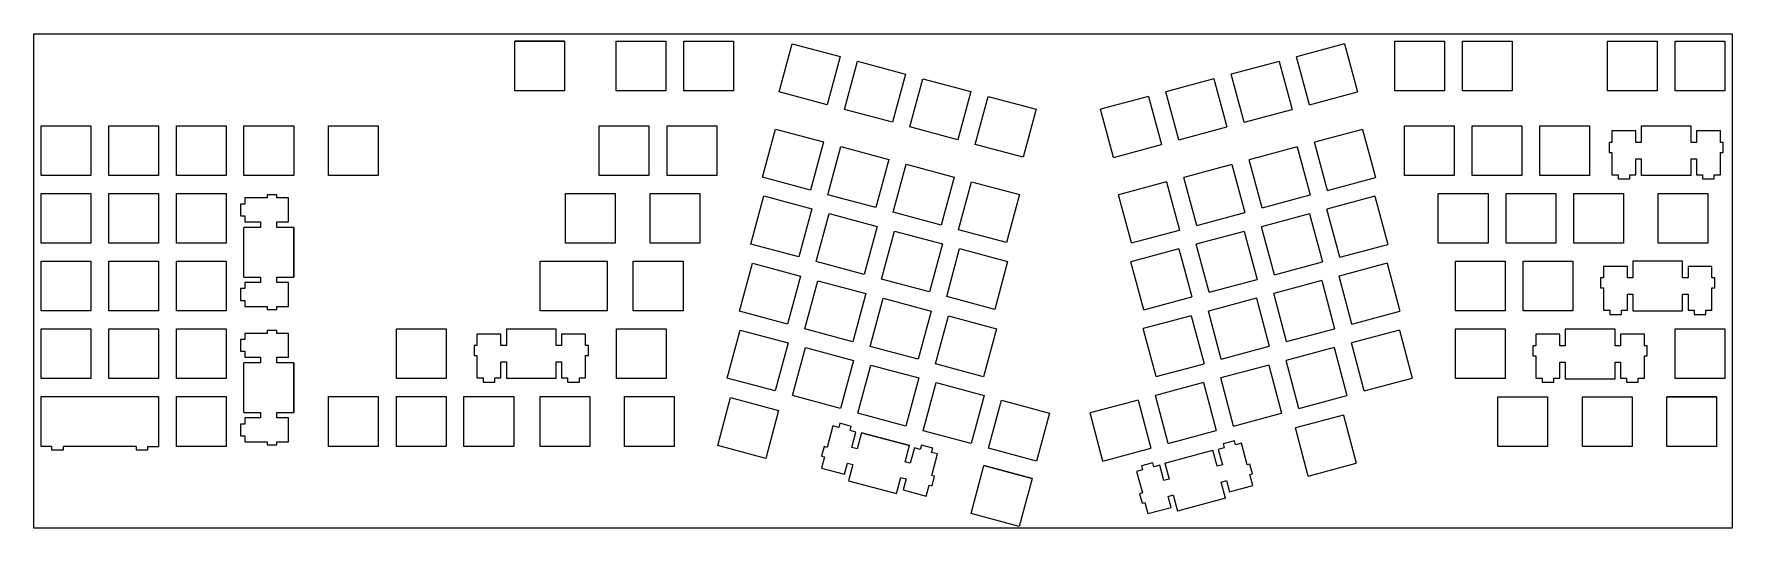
# Model space of a CAD drawing. Header units: millimetres. Extents: x 10 to 488, y 46 to 185.
import ezdxf

# ---------------------------------------------------------------- set-up
doc = ezdxf.new("R2010")
doc.units = ezdxf.units.MM
doc.header["$LTSCALE"] = 25.4
doc.layers.get('0').update_dxf_attribs({"linetype": 'CONTINUOUS'})
doc.layers.add('BLACK', color=7, linetype='CONTINUOUS')

msp = doc.modelspace()

# ---------------------------------------------------------------- linework, layer by layer
at = {"linetype": 'Continuous'}
for p, q in [((10.05, 185.22), (488.32, 185.22)), ((10.05, 46.23), (10.05, 185.22)), ((159.46, 183.22), (145.46, 183.22)), ((488.32, 185.22), (488.32, 46.23)), ((486.32, 169.22), (472.32, 169.22)), ((26.05, 159.4), (26.05, 145.4)), ((26.05, 145.4), (12.05, 145.4)), ((12.05, 83.2), (31.1, 83.2)), ((483.96, 83.18), (469.96, 83.18)), ((15.02, 69.2), (12.05, 69.2)), ((42.13, 69.2), (45.1, 69.2)), ((145.17, 69.2), (131.17, 69.2)), ((291.16, 60.18), (277.63, 63.81)), ((488.32, 46.23), (10.05, 46.23))]:
    msp.add_line(p, q, dxfattribs=at)
at = {"color": 0}
for p, q in [((145.46, 183.22), (159.46, 183.22)), ((145.46, 169.22), (145.46, 183.22)), ((159.46, 183.22), (159.46, 169.22)), ((174.03, 183.22), (188.03, 183.22)), ((174.03, 169.22), (174.03, 183.22)), ((188.03, 183.22), (188.03, 169.22)), ((193.08, 183.22), (207.08, 183.22)), ((193.08, 169.22), (193.08, 183.22)), ((207.08, 183.22), (207.08, 169.22)), ((219.96, 168.94), (223.58, 182.46)), ((223.58, 182.46), (237.11, 178.84)), ((379.21, 182.45), (365.69, 178.83)), ((379.21, 182.45), (382.83, 168.93)), ((393.36, 183.22), (407.35, 183.22)), ((393.36, 169.22), (393.36, 183.22)), ((407.35, 183.22), (407.35, 169.22)), ((412.41, 183.22), (426.4, 183.22)), ((412.41, 169.22), (412.41, 183.22)), ((426.4, 183.22), (426.4, 169.22)), ((453.27, 183.22), (467.27, 183.22)), ((453.27, 169.22), (453.27, 183.22)), ((467.27, 183.22), (467.27, 169.22)), ((472.32, 183.22), (486.32, 183.22)), ((472.32, 169.22), (472.32, 183.22)), ((486.32, 183.22), (486.32, 169.22)), ((237.11, 178.84), (233.48, 165.32)), ((238.36, 164.01), (241.98, 177.53)), ((241.98, 177.53), (255.51, 173.91)), ((360.81, 177.52), (347.29, 173.9)), ((360.81, 177.52), (364.43, 164)), ((369.31, 165.31), (365.69, 178.83)), ((255.51, 173.91), (251.88, 160.39)), ((256.77, 159.1), (260.39, 172.63)), ((260.39, 172.63), (273.92, 169)), ((342.41, 172.59), (328.88, 168.97)), ((342.41, 172.59), (346.03, 159.07)), ((350.91, 160.38), (347.29, 173.9)), ((159.46, 169.22), (145.46, 169.22)), ((188.03, 169.22), (174.03, 169.22)), ((207.08, 169.22), (193.08, 169.22)), ((233.48, 165.32), (219.96, 168.94)), ((273.92, 169), (270.29, 155.48)), ((275.16, 154.15), (278.79, 167.67)), ((278.79, 167.67), (292.31, 164.05)), ((324.01, 167.66), (310.48, 164.04)), ((324.01, 167.66), (327.63, 154.14)), ((332.51, 155.44), (328.88, 168.97)), ((369.31, 165.31), (382.83, 168.93)), ((407.35, 169.22), (393.36, 169.22)), ((426.4, 169.22), (412.41, 169.22)), ((467.27, 169.22), (453.27, 169.22)), ((486.32, 169.22), (472.32, 169.22)), ((251.88, 160.39), (238.36, 164.01)), ((292.31, 164.05), (288.68, 150.53)), ((314.11, 150.51), (310.48, 164.04)), ((350.91, 160.38), (364.43, 164)), ((12.05, 159.4), (26.05, 159.4)), ((12.05, 145.4), (12.05, 159.4)), ((26.05, 159.4), (26.05, 145.4)), ((31.1, 159.4), (45.1, 159.4)), ((31.1, 145.4), (31.1, 159.4)), ((45.1, 159.4), (45.1, 145.4)), ((50.15, 159.4), (64.15, 159.4)), ((50.15, 145.4), (50.15, 159.4)), ((64.15, 159.4), (64.15, 145.4)), ((69.2, 159.4), (83.2, 159.4)), ((69.2, 145.4), (69.2, 159.4)), ((83.2, 159.4), (83.2, 145.4)), ((93.01, 159.4), (107.01, 159.4)), ((93.01, 145.4), (93.01, 159.4)), ((107.01, 159.4), (107.01, 145.4)), ((169.27, 159.4), (183.27, 159.4)), ((169.27, 145.4), (169.27, 159.4)), ((183.27, 159.4), (183.27, 145.4)), ((188.39, 159.4), (202.38, 159.4)), ((188.39, 145.4), (188.39, 159.4)), ((202.38, 159.4), (202.38, 145.4)), ((215.26, 144.94), (218.89, 158.46)), ((218.89, 158.46), (232.41, 154.84)), ((270.29, 155.48), (256.77, 159.1)), ((332.51, 155.44), (346.03, 159.07)), ((384.27, 158.37), (370.75, 154.75)), ((384.27, 158.38), (387.89, 144.85)), ((396.1, 159.38), (410.1, 159.38)), ((396.1, 145.38), (396.1, 159.38)), ((410.1, 159.38), (410.1, 145.38)), ((415.15, 159.38), (429.15, 159.38)), ((415.15, 145.38), (415.15, 159.38)), ((429.15, 159.38), (429.15, 145.38)), ((434.2, 159.38), (448.2, 159.38)), ((434.2, 145.38), (434.2, 159.38)), ((448.2, 159.38), (448.2, 145.38)), ((461.25, 157.93), (454.5, 157.93)), ((454.5, 157.93), (454.5, 154.7)), ((461.25, 154.7), (461.25, 157.93)), ((462.77, 159.4), (476.77, 159.4)), ((462.77, 159.4), (462.77, 154.7)), ((476.77, 154.7), (476.77, 159.4)), ((485.05, 157.93), (478.3, 157.93)), ((478.3, 157.93), (478.3, 154.7)), ((485.05, 154.7), (485.05, 157.93)), ((232.41, 154.84), (228.78, 141.31)), ((233.66, 140.01), (237.29, 153.53)), ((237.29, 153.53), (250.81, 149.91)), ((288.68, 150.53), (275.16, 154.15)), ((314.11, 150.51), (327.63, 154.14)), ((365.87, 153.44), (352.35, 149.82)), ((365.87, 153.44), (369.49, 139.92)), ((374.37, 141.23), (370.75, 154.75)), ((454.5, 154.7), (453.67, 154.7)), ((453.67, 154.7), (453.67, 151.9)), ((462.77, 154.7), (461.25, 154.7)), ((478.3, 154.7), (476.77, 154.7)), ((485.87, 154.7), (485.05, 154.7)), ((485.87, 151.9), (485.87, 154.7)), ((250.81, 149.91), (247.18, 136.38)), ((252.06, 135.08), (255.69, 148.6)), ((255.69, 148.6), (269.21, 144.98)), ((347.47, 148.51), (333.94, 144.89)), ((347.47, 148.51), (351.09, 134.99)), ((355.97, 136.3), (352.35, 149.82)), ((453.67, 151.9), (454.5, 151.9)), ((454.5, 151.9), (454.5, 145.63)), ((461.25, 145.63), (461.25, 150.1)), ((461.25, 150.1), (462.77, 150.1)), ((462.77, 150.1), (462.77, 145.4)), ((476.77, 145.4), (476.77, 150.1)), ((476.77, 150.1), (478.3, 150.1)), ((478.3, 150.1), (478.3, 145.63)), ((485.05, 145.63), (485.05, 151.9)), ((485.05, 151.9), (485.87, 151.9)), ((26.05, 145.4), (12.05, 145.4)), ((45.1, 145.4), (31.1, 145.4)), ((64.15, 145.4), (50.15, 145.4)), ((83.2, 145.4), (69.2, 145.4)), ((107.01, 145.4), (93.01, 145.4)), ((183.27, 145.4), (169.27, 145.4)), ((202.38, 145.4), (188.39, 145.4)), ((228.78, 141.31), (215.26, 144.94)), ((269.21, 144.98), (265.59, 131.45)), ((270.46, 130.15), (274.09, 143.67)), ((274.09, 143.67), (287.61, 140.05)), ((329.07, 143.58), (315.54, 139.96)), ((329.07, 143.58), (332.69, 130.06)), ((337.57, 131.37), (333.94, 144.89)), ((374.37, 141.23), (387.89, 144.85)), ((410.1, 145.38), (396.1, 145.38)), ((429.15, 145.38), (415.15, 145.38)), ((448.2, 145.38), (434.2, 145.38)), ((454.5, 145.63), (456.22, 145.63)), ((456.22, 145.63), (456.22, 144.43)), ((456.22, 144.43), (459.52, 144.43)), ((459.52, 144.43), (459.52, 145.63)), ((459.52, 145.63), (461.25, 145.63)), ((476.77, 145.4), (462.77, 145.4)), ((478.3, 145.63), (480.02, 145.63)), ((480.02, 145.63), (480.02, 144.43)), ((480.02, 144.43), (483.32, 144.43)), ((483.32, 144.43), (483.32, 145.63)), ((483.32, 145.63), (485.05, 145.63)), ((12.05, 140.35), (26.05, 140.35)), ((12.05, 126.35), (12.05, 140.35)), ((26.05, 140.35), (26.05, 126.35)), ((31.1, 140.35), (45.1, 140.35)), ((31.1, 126.35), (31.1, 140.35)), ((45.1, 140.35), (45.1, 126.35)), ((50.15, 140.35), (64.15, 140.35)), ((50.15, 126.35), (50.15, 140.35)), ((64.15, 140.35), (64.15, 126.35)), ((75.7, 139.1), (69.43, 139.1)), ((69.43, 139.1), (69.43, 137.38)), ((75.7, 139.93), (75.7, 139.1)), ((78.5, 139.93), (75.7, 139.93)), ((78.5, 139.1), (78.5, 139.93)), ((81.73, 139.1), (78.5, 139.1)), ((81.73, 132.35), (81.73, 139.1)), ((159.75, 140.35), (173.75, 140.35)), ((159.75, 126.35), (159.75, 140.35)), ((173.75, 140.35), (173.75, 126.35)), ((183.62, 140.35), (197.62, 140.35)), ((183.62, 126.35), (183.62, 140.35)), ((197.62, 140.35), (197.62, 126.35)), ((211.96, 126.13), (215.58, 139.65)), ((215.58, 139.65), (229.1, 136.02)), ((247.18, 136.38), (233.66, 140.01)), ((287.61, 140.05), (283.99, 126.52)), ((319.17, 126.44), (315.54, 139.96)), ((355.97, 136.3), (369.49, 139.92)), ((387.72, 139.55), (374.2, 135.93)), ((387.72, 139.55), (391.35, 126.03)), ((405.6, 140.33), (419.6, 140.33)), ((405.6, 126.33), (405.6, 140.33)), ((419.6, 140.33), (419.6, 126.33)), ((424.67, 140.33), (438.67, 140.33)), ((424.67, 126.33), (424.67, 140.33)), ((438.67, 140.33), (438.67, 126.33)), ((443.72, 140.33), (457.72, 140.33)), ((443.72, 126.33), (443.72, 140.33)), ((457.72, 140.33), (457.72, 126.33)), ((467.55, 140.33), (481.55, 140.33)), ((467.55, 126.33), (467.55, 140.33)), ((481.55, 140.33), (481.55, 126.33)), ((69.43, 137.38), (68.23, 137.38)), ((68.23, 137.38), (68.23, 134.08)), ((68.23, 134.08), (69.43, 134.08)), ((69.43, 134.08), (69.43, 132.35)), ((229.1, 136.02), (225.48, 122.5)), ((230.35, 121.19), (233.98, 134.72)), ((233.98, 134.72), (247.5, 131.09)), ((265.59, 131.45), (252.06, 135.08)), ((337.57, 131.37), (351.09, 134.99)), ((369.32, 134.62), (355.8, 131)), ((369.32, 134.62), (372.95, 121.1)), ((377.82, 122.41), (374.2, 135.93)), ((73.9, 130.82), (69.2, 130.82)), ((69.2, 116.83), (69.2, 130.82)), ((69.43, 132.35), (73.9, 132.35)), ((73.9, 132.35), (73.9, 130.82)), ((78.5, 130.82), (78.5, 132.35)), ((78.5, 132.35), (81.73, 132.35)), ((83.2, 130.82), (78.5, 130.82)), ((83.2, 116.83), (83.2, 130.82)), ((83.2, 130.82), (83.2, 116.83)), ((247.5, 131.09), (243.88, 117.57)), ((248.75, 116.26), (252.38, 129.79)), ((252.38, 129.79), (265.9, 126.16)), ((283.99, 126.52), (270.46, 130.15)), ((319.17, 126.44), (332.69, 130.06)), ((350.92, 129.69), (337.4, 126.07)), ((350.92, 129.69), (354.55, 116.17)), ((359.42, 117.48), (355.8, 131)), ((26.05, 126.35), (12.05, 126.35)), ((45.1, 126.35), (31.1, 126.35)), ((64.15, 126.35), (50.15, 126.35)), ((173.75, 126.35), (159.75, 126.35)), ((197.62, 126.35), (183.62, 126.35)), ((225.48, 122.5), (211.96, 126.13)), ((265.9, 126.16), (262.28, 112.64)), ((267.16, 111.33), (270.78, 124.86)), ((270.78, 124.86), (284.3, 121.23)), ((332.52, 124.76), (319, 121.14)), ((332.52, 124.76), (336.15, 111.24)), ((341.02, 112.55), (337.4, 126.07)), ((377.82, 122.41), (391.35, 126.03)), ((419.6, 126.33), (405.6, 126.33)), ((438.67, 126.33), (424.67, 126.33)), ((457.72, 126.33), (443.72, 126.33)), ((481.55, 126.33), (467.55, 126.33)), ((12.05, 121.3), (26.05, 121.3)), ((12.05, 107.3), (12.05, 121.3)), ((26.05, 121.3), (26.05, 107.3)), ((31.1, 121.3), (45.1, 121.3)), ((31.1, 107.3), (31.1, 121.3)), ((45.1, 121.3), (45.1, 107.3)), ((50.15, 121.3), (64.15, 121.3)), ((50.15, 107.3), (50.15, 121.3)), ((64.15, 121.3), (64.15, 107.3)), ((152.63, 121.3), (171.46, 121.3)), ((152.63, 107.3), (152.63, 121.3)), ((171.46, 121.3), (171.46, 107.3)), ((178.86, 121.3), (192.86, 121.3)), ((178.86, 107.3), (178.86, 121.3)), ((192.86, 121.3), (192.86, 107.3)), ((208.76, 107.2), (212.39, 120.72)), ((212.39, 120.72), (225.91, 117.1)), ((243.88, 117.57), (230.35, 121.19)), ((284.3, 121.23), (280.68, 107.71)), ((322.62, 107.62), (319, 121.14)), ((359.42, 117.48), (372.95, 121.1)), ((391.18, 120.76), (377.65, 117.13)), ((391.18, 120.76), (394.8, 107.24)), ((410.42, 121.33), (424.42, 121.33)), ((410.42, 107.33), (410.42, 121.33)), ((424.42, 121.33), (424.42, 107.33)), ((429.48, 121.33), (443.47, 121.33)), ((429.48, 107.33), (429.48, 121.33)), ((443.47, 121.33), (443.47, 107.33)), ((458.88, 119.83), (452.13, 119.83)), ((452.13, 119.83), (452.13, 116.6)), ((458.88, 116.6), (458.88, 119.83)), ((460.41, 121.3), (460.41, 116.6)), ((474.4, 121.3), (460.41, 121.3)), ((474.4, 116.6), (474.4, 121.3)), ((482.68, 119.83), (475.93, 119.83)), ((475.93, 119.83), (475.93, 116.6)), ((482.68, 116.6), (482.68, 119.83)), ((69.2, 116.83), (73.9, 116.83)), ((73.9, 115.3), (69.43, 115.3)), ((69.43, 115.3), (69.43, 113.58)), ((73.9, 116.83), (73.9, 115.3)), ((78.5, 115.3), (78.5, 116.83)), ((78.5, 116.83), (83.2, 116.83)), ((81.73, 115.3), (78.5, 115.3)), ((81.73, 108.55), (81.73, 115.3)), ((225.91, 117.1), (222.29, 103.58)), ((227.17, 102.27), (230.79, 115.79)), ((230.79, 115.79), (244.31, 112.17)), ((262.28, 112.64), (248.75, 116.26)), ((341.02, 112.55), (354.54, 116.17)), ((372.78, 115.83), (359.26, 112.2)), ((372.78, 115.83), (376.4, 102.3)), ((381.28, 103.61), (377.65, 117.13)), ((452.13, 116.6), (451.3, 116.6)), ((451.3, 116.6), (451.3, 113.8)), ((460.41, 116.6), (458.88, 116.6)), ((475.93, 116.6), (474.4, 116.6)), ((483.51, 116.6), (482.68, 116.6)), ((483.51, 113.8), (483.51, 116.6)), ((69.43, 113.58), (68.23, 113.58)), ((68.23, 113.58), (68.23, 110.28)), ((68.23, 110.28), (69.43, 110.28)), ((69.43, 110.28), (69.43, 108.55)), ((244.31, 112.17), (240.69, 98.65)), ((245.57, 97.34), (249.19, 110.86)), ((249.19, 110.86), (262.71, 107.24)), ((280.68, 107.71), (267.16, 111.33)), ((322.62, 107.62), (336.14, 111.24)), ((354.37, 110.9), (340.85, 107.27)), ((354.38, 110.9), (358, 97.37)), ((362.88, 98.68), (359.26, 112.2)), ((451.3, 113.8), (452.13, 113.8)), ((452.13, 113.8), (452.13, 107.53)), ((458.88, 107.53), (458.88, 112)), ((458.88, 112), (460.41, 112)), ((460.41, 112), (460.41, 107.3)), ((474.4, 107.3), (474.4, 112)), ((474.4, 112), (475.93, 112)), ((475.93, 112), (475.93, 107.53)), ((482.68, 107.53), (482.68, 113.8)), ((482.68, 113.8), (483.51, 113.8)), ((26.05, 107.3), (12.05, 107.3)), ((45.1, 107.3), (31.1, 107.3)), ((64.15, 107.3), (50.15, 107.3)), ((69.43, 108.55), (75.7, 108.55)), ((75.7, 108.55), (75.7, 107.73)), ((75.7, 107.73), (78.5, 107.73)), ((78.5, 107.73), (78.5, 108.55)), ((78.5, 108.55), (81.73, 108.55)), ((171.46, 107.3), (152.63, 107.3)), ((192.86, 107.3), (178.86, 107.3)), ((222.29, 103.58), (208.76, 107.2)), ((262.71, 107.24), (259.09, 93.72)), ((263.97, 92.41), (267.59, 105.93)), ((267.59, 105.93), (281.11, 102.31)), ((335.97, 105.97), (322.45, 102.34)), ((335.98, 105.97), (339.6, 92.44)), ((344.48, 93.75), (340.85, 107.27)), ((381.28, 103.61), (394.8, 107.23)), ((424.42, 107.33), (410.42, 107.33)), ((443.47, 107.33), (429.48, 107.33)), ((452.13, 107.53), (453.86, 107.53)), ((453.86, 107.53), (453.86, 106.33)), ((453.86, 106.33), (457.15, 106.33)), ((457.15, 106.33), (457.15, 107.53)), ((457.15, 107.53), (458.88, 107.53)), ((460.41, 107.3), (474.4, 107.3)), ((475.93, 107.53), (477.65, 107.53)), ((477.65, 107.53), (477.65, 106.33)), ((477.65, 106.33), (480.96, 106.33)), ((480.96, 106.33), (480.96, 107.53)), ((480.96, 107.53), (482.68, 107.53)), ((12.05, 102.25), (26.05, 102.25)), ((12.05, 88.25), (12.05, 102.25)), ((26.05, 102.25), (26.05, 88.25)), ((31.1, 102.25), (45.1, 102.25)), ((31.1, 88.25), (31.1, 102.25)), ((45.1, 102.25), (45.1, 88.25)), ((50.15, 102.25), (64.15, 102.25)), ((50.15, 88.25), (50.15, 102.25)), ((64.15, 102.25), (64.15, 88.25)), ((75.7, 101), (69.43, 101)), ((69.43, 101), (69.43, 99.28)), ((75.7, 101.83), (75.7, 101)), ((78.5, 101.83), (75.7, 101.83)), ((78.5, 101), (78.5, 101.83)), ((81.73, 101), (78.5, 101)), ((81.73, 94.25), (81.73, 101)), ((112.12, 102.25), (126.12, 102.25)), ((112.12, 88.25), (112.12, 102.25)), ((126.12, 102.25), (126.12, 88.25)), ((141.58, 100.78), (134.83, 100.78)), ((134.83, 100.78), (134.83, 97.55)), ((141.58, 97.55), (141.58, 100.78)), ((143.11, 102.25), (157.11, 102.25)), ((143.11, 102.25), (143.11, 97.55)), ((157.11, 97.55), (157.11, 102.25)), ((165.38, 100.78), (158.63, 100.78)), ((158.63, 100.78), (158.63, 97.55)), ((165.38, 97.55), (165.38, 100.78)), ((174.1, 102.25), (188.1, 102.25)), ((174.1, 88.25), (174.1, 102.25)), ((188.1, 102.25), (188.1, 88.25)), ((205.34, 88.41), (208.96, 101.93)), ((208.96, 101.93), (222.48, 98.31)), ((240.69, 98.65), (227.17, 102.27)), ((281.11, 102.31), (277.49, 88.79)), ((326.08, 88.82), (322.45, 102.34)), ((362.88, 98.68), (376.4, 102.3)), ((394.64, 101.93), (381.11, 98.31)), ((394.64, 101.93), (398.26, 88.41)), ((410.4, 102.28), (424.4, 102.28)), ((410.4, 88.28), (410.4, 102.28)), ((424.4, 102.28), (424.4, 88.28)), ((439.83, 100.73), (433.09, 100.73)), ((433.09, 100.73), (433.09, 97.5)), ((439.83, 97.5), (439.83, 100.73)), ((441.36, 102.2), (441.36, 97.5)), ((455.36, 102.2), (441.36, 102.2)), ((455.36, 97.5), (455.36, 102.2)), ((463.64, 100.73), (456.89, 100.73)), ((456.89, 100.73), (456.89, 97.5)), ((463.64, 97.5), (463.64, 100.73)), ((472.32, 102.25), (486.32, 102.25)), ((472.32, 88.25), (472.32, 102.25)), ((486.32, 102.25), (486.32, 88.25)), ((69.43, 99.28), (68.23, 99.28)), ((68.23, 99.28), (68.23, 95.98)), ((68.23, 95.98), (69.43, 95.98)), ((69.43, 95.98), (69.43, 94.25)), ((134.83, 97.55), (134.01, 97.55)), ((134.01, 97.55), (134.01, 94.75)), ((143.11, 97.55), (141.58, 97.55)), ((158.63, 97.55), (157.11, 97.55)), ((166.21, 97.55), (165.38, 97.55)), ((166.21, 94.75), (166.21, 97.55)), ((222.48, 98.31), (218.86, 84.78)), ((223.74, 83.48), (227.36, 97)), ((227.36, 97), (240.88, 93.37)), ((259.09, 93.72), (245.57, 97.34)), ((344.48, 93.75), (358, 97.37)), ((376.24, 97), (362.71, 93.38)), ((376.24, 97), (379.86, 83.48)), ((384.74, 84.79), (381.11, 98.31)), ((433.09, 97.5), (432.26, 97.5)), ((432.26, 97.5), (432.26, 94.7)), ((441.36, 97.5), (439.83, 97.5)), ((456.89, 97.5), (455.36, 97.5)), ((464.46, 97.5), (463.64, 97.5)), ((464.46, 94.7), (464.46, 97.5)), ((73.9, 92.72), (69.2, 92.72)), ((69.2, 78.73), (69.2, 92.72)), ((69.43, 94.25), (73.9, 94.25)), ((73.9, 94.25), (73.9, 92.72)), ((78.5, 92.72), (78.5, 94.25)), ((78.5, 94.25), (81.73, 94.25)), ((83.2, 92.72), (78.5, 92.72)), ((83.2, 78.73), (83.2, 92.72)), ((83.2, 92.72), (83.2, 78.73)), ((134.01, 94.75), (134.83, 94.75)), ((134.83, 94.75), (134.83, 88.48)), ((141.58, 88.48), (141.58, 92.95)), ((141.58, 92.95), (143.11, 92.95)), ((143.11, 92.95), (143.11, 88.25)), ((157.11, 88.25), (157.11, 92.95)), ((157.11, 92.95), (158.63, 92.95)), ((158.63, 92.95), (158.63, 88.48)), ((165.38, 88.48), (165.38, 94.75)), ((165.38, 94.75), (166.21, 94.75)), ((240.88, 93.37), (237.26, 79.85)), ((242.14, 78.55), (245.76, 92.07)), ((245.76, 92.07), (259.28, 88.44)), ((277.49, 88.79), (263.97, 92.41)), ((326.08, 88.82), (339.6, 92.44)), ((357.83, 92.07), (344.31, 88.45)), ((357.84, 92.07), (361.46, 78.55)), ((366.34, 79.86), (362.71, 93.38)), ((432.26, 94.7), (433.09, 94.7)), ((433.09, 94.7), (433.09, 88.43)), ((439.83, 88.43), (439.83, 92.9)), ((439.83, 92.9), (441.36, 92.9)), ((441.36, 92.9), (441.36, 88.2)), ((455.36, 88.2), (455.36, 92.9)), ((455.36, 92.9), (456.89, 92.9)), ((456.89, 92.9), (456.89, 88.43)), ((463.64, 88.43), (463.64, 94.7)), ((463.64, 94.7), (464.46, 94.7)), ((26.05, 88.25), (12.05, 88.25)), ((45.1, 88.25), (31.1, 88.25)), ((64.15, 88.25), (50.15, 88.25)), ((126.12, 88.25), (112.12, 88.25)), ((134.83, 88.48), (136.56, 88.48)), ((136.56, 88.48), (136.56, 87.28)), ((136.56, 87.28), (139.86, 87.28)), ((139.86, 87.28), (139.86, 88.48)), ((139.86, 88.48), (141.58, 88.48)), ((157.11, 88.25), (143.11, 88.25)), ((158.63, 88.48), (160.36, 88.48)), ((160.36, 88.48), (160.36, 87.28)), ((160.36, 87.28), (163.66, 87.28)), ((163.66, 87.28), (163.66, 88.48)), ((163.66, 88.48), (165.38, 88.48)), ((188.1, 88.25), (174.1, 88.25)), ((218.86, 84.78), (205.34, 88.41)), ((259.28, 88.44), (255.66, 74.92)), ((260.54, 73.61), (264.16, 87.14)), ((264.16, 87.14), (277.69, 83.51)), ((339.43, 87.14), (325.91, 83.52)), ((339.44, 87.14), (343.06, 73.62)), ((347.94, 74.92), (344.31, 88.45)), ((384.74, 84.79), (398.26, 88.41)), ((424.4, 88.28), (410.4, 88.28)), ((433.09, 88.43), (434.81, 88.43)), ((434.81, 88.43), (434.81, 87.23)), ((434.81, 87.23), (438.11, 87.23)), ((438.11, 87.23), (438.11, 88.43)), ((438.11, 88.43), (439.83, 88.43)), ((441.36, 88.2), (455.36, 88.2)), ((456.89, 88.43), (458.61, 88.43)), ((458.61, 88.43), (458.61, 87.23)), ((458.61, 87.23), (461.91, 87.23)), ((461.91, 87.23), (461.91, 88.43)), ((461.91, 88.43), (463.64, 88.43)), ((486.32, 88.25), (472.32, 88.25)), ((12.05, 69.2), (12.05, 83.2)), ((31.1, 83.2), (45.1, 83.2)), ((45.1, 83.2), (45.1, 69.2)), ((50.15, 83.2), (64.15, 83.2)), ((50.15, 69.2), (50.15, 83.2)), ((64.15, 83.2), (64.15, 69.2)), ((93.01, 83.2), (107.01, 83.2)), ((93.01, 69.2), (93.01, 83.2)), ((107.01, 83.2), (107.01, 69.2)), ((112.12, 83.2), (126.12, 83.2)), ((112.12, 69.2), (112.12, 83.2)), ((126.12, 83.2), (126.12, 69.2)), ((131.17, 83.2), (145.17, 83.2)), ((131.17, 69.2), (131.17, 83.2)), ((145.17, 83.2), (145.17, 69.2)), ((152.63, 83.2), (166.63, 83.2)), ((152.63, 69.2), (152.63, 83.2)), ((166.63, 83.2), (166.63, 69.2)), ((176.38, 83.2), (190.38, 83.2)), ((176.38, 69.2), (176.38, 83.2)), ((190.38, 83.2), (190.38, 69.2)), ((202.65, 69.41), (206.27, 82.93)), ((206.27, 82.93), (219.79, 79.31)), ((237.26, 79.85), (223.74, 83.48)), ((277.69, 83.51), (274.06, 69.99)), ((278.94, 68.68), (282.56, 82.21)), ((282.56, 82.21), (296.09, 78.58)), ((321.03, 82.21), (307.51, 78.59)), ((321.03, 82.21), (324.66, 68.69)), ((329.54, 69.99), (325.91, 83.52)), ((366.34, 79.86), (379.86, 83.48)), ((422.36, 83.18), (436.36, 83.18)), ((422.36, 69.18), (422.36, 83.18)), ((436.36, 83.18), (436.36, 69.18)), ((446.16, 83.18), (460.16, 83.18)), ((446.16, 69.18), (446.16, 83.18)), ((460.16, 83.18), (460.16, 69.18)), ((469.96, 83.18), (483.96, 83.18)), ((469.96, 69.18), (469.96, 83.18)), ((483.96, 83.18), (483.96, 69.18)), ((69.2, 78.73), (73.9, 78.73)), ((73.9, 77.2), (69.43, 77.2)), ((69.43, 77.2), (69.43, 75.48)), ((73.9, 78.73), (73.9, 77.2)), ((78.5, 77.2), (78.5, 78.73)), ((78.5, 78.73), (83.2, 78.73)), ((81.73, 77.2), (78.5, 77.2)), ((81.73, 70.45), (81.73, 77.2)), ((219.79, 79.31), (216.17, 65.78)), ((255.66, 74.92), (242.14, 78.55)), ((296.09, 78.58), (292.46, 65.06)), ((311.13, 65.06), (307.51, 78.59)), ((347.94, 74.92), (361.46, 78.55)), ((378.87, 78), (365.35, 74.38)), ((378.88, 78), (382.5, 64.48)), ((69.43, 75.48), (68.23, 75.48)), ((68.23, 75.48), (68.23, 72.18)), ((68.23, 72.18), (69.43, 72.18)), ((69.43, 72.18), (69.43, 70.45)), ((235.05, 74.97), (233.43, 68.91)), ((236.71, 74.52), (235.05, 74.97)), ((237.03, 75.68), (236.71, 74.52)), ((240.21, 74.83), (237.03, 75.68)), ((239.9, 73.67), (240.21, 74.83)), ((241.57, 73.22), (239.9, 73.67)), ((240.41, 68.9), (241.57, 73.22)), ((243.1, 73.05), (241.89, 68.51)), ((256.62, 69.43), (243.1, 73.05)), ((243.1, 73.05), (256.62, 69.43)), ((274.06, 69.99), (260.54, 73.61)), ((329.54, 69.99), (343.06, 73.62)), ((368.98, 60.86), (365.35, 74.38)), ((15.02, 69.2), (15.02, 68.23)), ((15.02, 68.23), (18.33, 68.23)), ((18.33, 68.23), (18.33, 69.2)), ((38.82, 69.2), (18.33, 69.2)), ((38.82, 69.2), (38.82, 68.23)), ((38.82, 68.23), (42.13, 68.23)), ((42.13, 68.23), (42.13, 69.2)), ((64.15, 69.2), (50.15, 69.2)), ((69.43, 70.45), (75.7, 70.45)), ((75.7, 70.45), (75.7, 69.63)), ((75.7, 69.63), (78.5, 69.63)), ((78.5, 69.63), (78.5, 70.45)), ((78.5, 70.45), (81.73, 70.45)), ((107.01, 69.2), (93.01, 69.2)), ((126.12, 69.2), (112.12, 69.2)), ((145.17, 69.2), (131.17, 69.2)), ((166.63, 69.2), (152.63, 69.2)), ((190.38, 69.2), (176.38, 69.2)), ((216.17, 65.78), (202.65, 69.41)), ((232.63, 69.13), (231.9, 66.42)), ((233.43, 68.91), (232.63, 69.13)), ((241.89, 68.51), (240.41, 68.9)), ((255.41, 64.89), (256.62, 69.43)), ((258.04, 68.81), (256.88, 64.49)), ((259.7, 68.36), (258.04, 68.81)), ((260.02, 69.52), (259.7, 68.36)), ((263.2, 68.67), (260.02, 69.52)), ((262.89, 67.51), (263.2, 68.67)), ((264.56, 67.06), (262.89, 67.51)), ((262.94, 61.01), (264.56, 67.06)), ((292.46, 65.06), (278.94, 68.68)), ((311.13, 65.06), (324.65, 68.69)), ((328.55, 64.52), (342.08, 68.14)), ((343.29, 63.6), (342.07, 68.14)), ((345.27, 68.76), (343.61, 68.31)), ((343.61, 68.31), (344.77, 64)), ((348.15, 70.77), (344.96, 69.92)), ((344.96, 69.92), (345.27, 68.76)), ((348.46, 69.61), (348.15, 70.77)), ((350.13, 70.06), (348.46, 69.61)), ((351.75, 64), (350.13, 70.06)), ((436.36, 69.18), (422.36, 69.18)), ((460.16, 69.18), (446.16, 69.18)), ((483.96, 69.18), (469.96, 69.18)), ((232.7, 66.21), (231.87, 63.09)), ((231.87, 63.09), (238.38, 61.34)), ((231.9, 66.42), (232.7, 66.21)), ((238.38, 61.34), (239.22, 64.46)), ((239.22, 64.46), (240.69, 64.07)), ((240.69, 64.07), (239.48, 59.53)), ((256.88, 64.49), (255.41, 64.89)), ((274.01, 50.28), (277.63, 63.81)), ((277.63, 63.81), (291.16, 60.18)), ((322.28, 62.6), (320.62, 62.15)), ((325.16, 64.61), (321.97, 63.76)), ((321.97, 63.76), (322.28, 62.6)), ((325.47, 63.46), (325.16, 64.61)), ((327.14, 63.9), (325.47, 63.46)), ((328.29, 59.58), (327.14, 63.9)), ((328.55, 64.52), (329.77, 59.98)), ((344.77, 64), (343.29, 63.6)), ((352.55, 64.22), (351.75, 64)), ((353.27, 61.51), (352.55, 64.22)), ((368.98, 60.86), (382.5, 64.48)), ((239.48, 59.53), (253, 55.9)), ((253, 55.9), (254.22, 60.44)), ((254.22, 60.44), (255.69, 60.05)), ((255.69, 60.05), (254.85, 56.93)), ((261.37, 55.18), (262.21, 58.3)), ((262.21, 58.3), (263.01, 58.09)), ((263.73, 60.79), (262.94, 61.01)), ((263.01, 58.09), (263.73, 60.79)), ((291.16, 60.18), (287.53, 46.66)), ((320.62, 62.15), (322.24, 56.1)), ((329.77, 59.98), (328.29, 59.58)), ((344.48, 59.16), (345.96, 59.55)), ((345.7, 54.62), (344.48, 59.16)), ((345.96, 59.55), (346.79, 56.43)), ((346.79, 56.43), (353.31, 58.18)), ((352.47, 61.3), (353.27, 61.51)), ((353.31, 58.18), (352.47, 61.3)), ((254.85, 56.93), (261.37, 55.18)), ((322.24, 56.1), (321.44, 55.88)), ((321.44, 55.88), (322.17, 53.18)), ((322.17, 53.18), (322.96, 53.39)), ((322.96, 53.39), (323.8, 50.27)), ((329.48, 55.14), (330.96, 55.53)), ((330.32, 52.02), (329.48, 55.14)), ((330.96, 55.53), (332.18, 51)), ((345.7, 54.62), (332.18, 51)), ((287.53, 46.66), (274.01, 50.28)), ((323.8, 50.27), (330.32, 52.02))]:
    msp.add_line(p, q, dxfattribs=at)
at = {"layer": 'BLACK', "linetype": 'Continuous'}
for p, q in [((283.74, 119.24), (283.73, 119.25)), ((283.75, 119.23), (283.74, 119.24)), ((283.77, 119.23), (283.75, 119.23)), ((283.78, 119.23), (283.77, 119.23)), ((283.79, 119.23), (283.78, 119.23)), ((283.81, 119.23), (283.79, 119.23)), ((283.82, 119.24), (283.81, 119.23))]:
    msp.add_line(p, q, dxfattribs=at)

doc.saveas('drawing.dxf')
